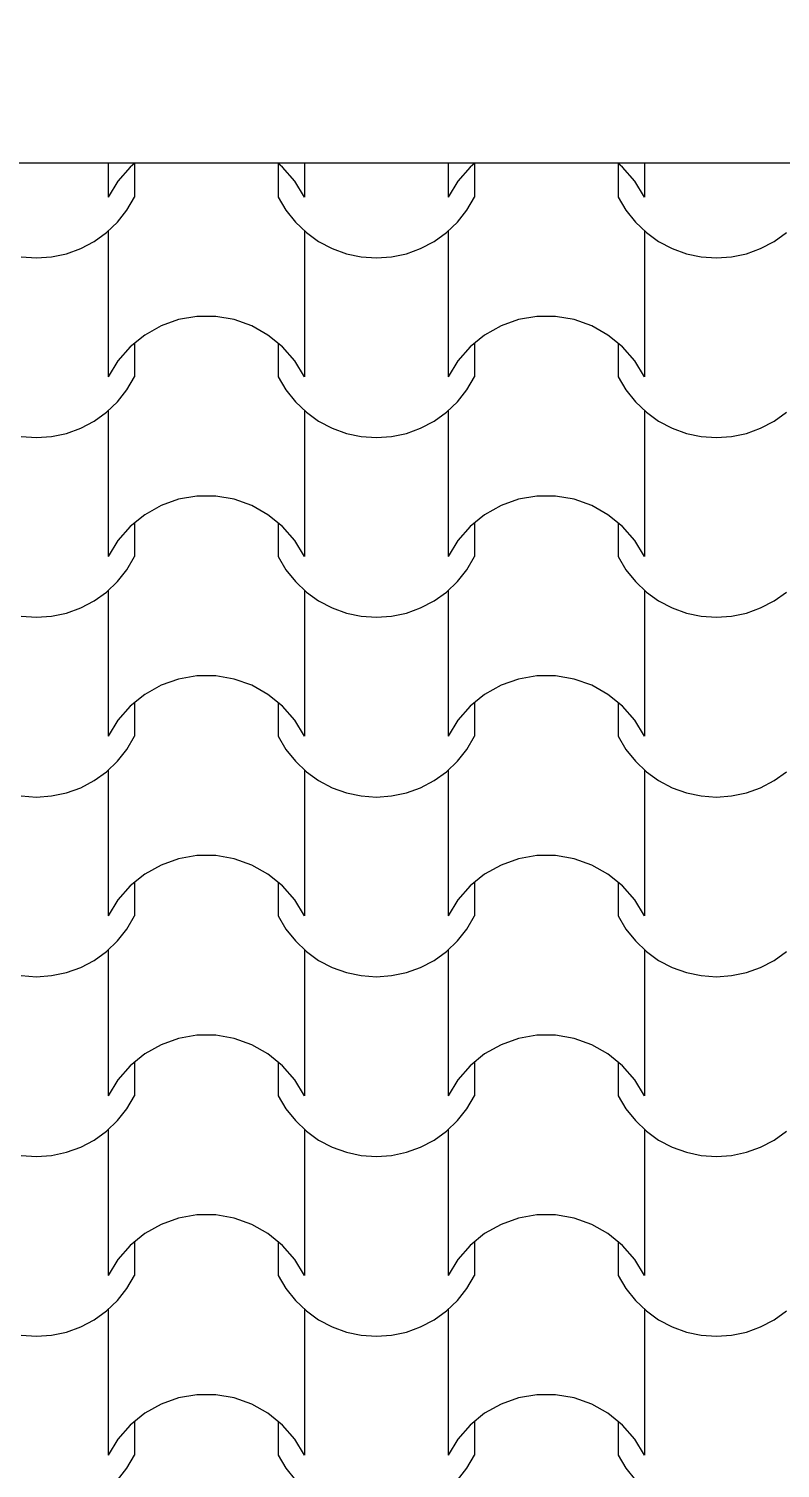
# Model space of a CAD drawing. Header units: millimetres. Extents: x 318905 to 439572, y -5133 to 105868.
# Drawn here: x 361994 to 362623, y 6543 to 7747 of the extents above; entities that cross this region are included whole.
import ezdxf

# ---------------------------------------------------------------- set-up
doc = ezdxf.new("R2010")
doc.units = ezdxf.units.MM
doc.header["$MEASUREMENT"] = 0
for name, color, linetype, lineweight in [('0_Stylo_No__98', 154, 'Continuous', 0), ('2D -  Dessin général_Stylo_No__1', 7, 'Continuous', 5), ('OMBRES_Stylo_No__1', 7, 'Continuous', 5)]:
    doc.layers.add(name, color=color, linetype=linetype, lineweight=lineweight)
doc.layers.add('OMBRES_Stylo_No__82', color=7, linetype='Continuous', lineweight=13, true_color=0xaaaaaa)
doc.styles.add('STYLE_GENERE_3', font='')
doc.styles.get('STYLE_GENERE_3').set_extended_font_data('Arial')
doc.dimstyles.new('STYLE_GENERE__1', dxfattribs={"dimtxt": 200, "dimasz": 142.5, "dimexe": 0.18, "dimexo": 500, "dimgap": 0.09, "dimtad": 0, "dimtih": 1, "dimtoh": 1, "dimlfac": 0.001, "dimzin": 0, "dimdsep": 46, "dimtxsty": 'STYLE_GENERE_3', "dimblk": 'ARROWHEAD_6', "dimblk1": 'ARROWHEAD_6', "dimblk2": 'ARROWHEAD_6', "dimcen": 0.09, "dimclrd": 154, "dimclre": 154, "dimclrt": 154, "dimazin": 0, "dimtfac": 1, "dimtdec": 4, "dimtmove": 0, "dimatfit": 3, "dimfxl": 0, "dimtolj": 1, "dimtzin": 0, "dimarcsym": 0})

# ---------------------------------------------------------------- blocks, each defined once
blk = doc.blocks.new('*X107')
at = {"layer": 'OMBRES_Stylo_No__82', "linetype": 'Continuous'}
for p, q in [((362060.9, 7634.5), (362060.9, 7606.2)), ((362083.3, 7634.5), (362079.3, 7631.3)), ((362082.9, 7634.2), (362082.9, 7606.2)), ((362206.7, 7631.3), (362202.8, 7634.5)), ((362203.2, 7634.2), (362203.2, 7606.2)), ((362225.2, 7634.5), (362225.2, 7606.2)), ((362345.4, 7634.5), (362345.4, 7606.2)), ((362367.8, 7634.5), (362363.8, 7631.3)), ((362367.4, 7634.2), (362367.4, 7606.2)), ((362491.2, 7631.3), (362487.3, 7634.5)), ((362487.6, 7634.2), (362487.6, 7606.2)), ((362509.6, 7634.5), (362509.6, 7606.2)), ((362079.3, 7631.3), (362069.1, 7619.5)), ((362217, 7619.5), (362206.7, 7631.3)), ((362363.8, 7631.3), (362353.5, 7619.5)), ((362501.5, 7619.5), (362491.2, 7631.3)), ((362069.1, 7619.5), (362060.9, 7606.2)), ((362225.2, 7606.2), (362217, 7619.5)), ((362353.5, 7619.5), (362345.4, 7606.2)), ((362509.6, 7606.2), (362501.5, 7619.5)), ((362076.5, 7595.2), (362082.9, 7606.2)), ((362203.2, 7606.2), (362209.6, 7595.2)), ((362361, 7595.2), (362367.4, 7606.2)), ((362487.6, 7606.2), (362494.1, 7595.2)), ((362068.6, 7585.3), (362076.5, 7595.2)), ((362209.6, 7595.2), (362217.5, 7585.3)), ((362353.1, 7585.3), (362361, 7595.2)), ((362494.1, 7595.2), (362502, 7585.3)), ((362049.1, 7569.1), (362059.4, 7576.5)), ((362059.4, 7576.5), (362068.6, 7585.3)), ((362060.9, 7577.8), (362060.9, 7516.8)), ((362217.5, 7585.3), (362226.7, 7576.5)), ((362225.2, 7577.8), (362225.2, 7516.8)), ((362226.7, 7576.5), (362237, 7569.1)), ((362333.6, 7569.1), (362343.9, 7576.5)), ((362343.9, 7576.5), (362353.1, 7585.3)), ((362345.4, 7577.8), (362345.4, 7516.8)), ((362502, 7585.3), (362511.2, 7576.5)), ((362509.6, 7577.8), (362509.6, 7516.8)), ((362511.2, 7576.5), (362521.5, 7569.1)), ((362618.1, 7569.1), (362628.4, 7576.5)), ((362025.9, 7558.8), (362037.9, 7563.1)), ((362037.9, 7563.1), (362049.1, 7569.1)), ((362237, 7569.1), (362248.2, 7563.1)), ((362248.2, 7563.1), (362260.2, 7558.8)), ((362310.4, 7558.8), (362322.3, 7563.1)), ((362322.3, 7563.1), (362333.6, 7569.1)), ((362521.5, 7569.1), (362532.7, 7563.1)), ((362532.7, 7563.1), (362544.7, 7558.8)), ((362594.9, 7558.8), (362606.8, 7563.1)), ((362606.8, 7563.1), (362618.1, 7569.1)), ((361988.1, 7556.2), (362000.8, 7555.3)), ((362000.8, 7555.3), (362013.5, 7556.2)), ((362013.5, 7556.2), (362025.9, 7558.8)), ((362260.2, 7558.8), (362272.6, 7556.2)), ((362272.6, 7556.2), (362285.3, 7555.3)), ((362285.3, 7555.3), (362298, 7556.2)), ((362298, 7556.2), (362310.4, 7558.8)), ((362544.7, 7558.8), (362557.1, 7556.2)), ((362557.1, 7556.2), (362569.8, 7555.3)), ((362569.8, 7555.3), (362582.4, 7556.2)), ((362582.4, 7556.2), (362594.9, 7558.8)), ((362060.9, 7516.8), (362060.9, 7455.8)), ((362225.2, 7516.8), (362225.2, 7455.8)), ((362345.4, 7516.8), (362345.4, 7455.8)), ((362509.6, 7516.8), (362509.6, 7455.8)), ((362119.8, 7503.7), (362105.1, 7498.5)), ((362135.2, 7506.3), (362119.8, 7503.7)), ((362143, 7506.3), (362135.2, 7506.3)), ((362150.9, 7506.3), (362143, 7506.3)), ((362166.3, 7503.7), (362150.9, 7506.3)), ((362181, 7498.5), (362166.3, 7503.7)), ((362404.3, 7503.7), (362389.6, 7498.5)), ((362419.7, 7506.3), (362404.3, 7503.7)), ((362427.5, 7506.3), (362419.7, 7506.3)), ((362435.3, 7506.3), (362427.5, 7506.3)), ((362450.7, 7503.7), (362435.3, 7506.3)), ((362465.5, 7498.5), (362450.7, 7503.7)), ((362091.5, 7490.8), (362079.3, 7481)), ((362105.1, 7498.5), (362091.5, 7490.8)), ((362194.6, 7490.8), (362181, 7498.5)), ((362206.7, 7481), (362194.6, 7490.8)), ((362375.9, 7490.8), (362363.8, 7481)), ((362389.6, 7498.5), (362375.9, 7490.8)), ((362479.1, 7490.8), (362465.5, 7498.5)), ((362491.2, 7481), (362479.1, 7490.8)), ((362079.3, 7481), (362069.1, 7469.2)), ((362082.9, 7483.9), (362082.9, 7455.8)), ((362203.2, 7483.9), (362203.2, 7455.8)), ((362217, 7469.2), (362206.7, 7481)), ((362363.8, 7481), (362353.5, 7469.2)), ((362367.4, 7483.9), (362367.4, 7455.8)), ((362487.6, 7483.9), (362487.6, 7455.8)), ((362501.5, 7469.2), (362491.2, 7481)), ((362069.1, 7469.2), (362060.9, 7455.8)), ((362225.2, 7455.8), (362217, 7469.2)), ((362353.5, 7469.2), (362345.4, 7455.8)), ((362509.6, 7455.8), (362501.5, 7469.2)), ((362076.5, 7444.9), (362082.9, 7455.8)), ((362203.2, 7455.8), (362209.6, 7444.9)), ((362361, 7444.9), (362367.4, 7455.8)), ((362487.6, 7455.8), (362494.1, 7444.9)), ((362068.6, 7434.9), (362076.5, 7444.9)), ((362209.6, 7444.9), (362217.5, 7434.9)), ((362353.1, 7434.9), (362361, 7444.9)), ((362494.1, 7444.9), (362502, 7434.9)), ((362059.4, 7426.2), (362068.6, 7434.9)), ((362217.5, 7434.9), (362226.7, 7426.2)), ((362343.9, 7426.2), (362353.1, 7434.9)), ((362502, 7434.9), (362511.2, 7426.2)), ((362037.9, 7412.8), (362049.1, 7418.7)), ((362049.1, 7418.7), (362059.4, 7426.2)), ((362060.9, 7427.4), (362060.9, 7366.5)), ((362225.2, 7427.4), (362225.2, 7366.5)), ((362226.7, 7426.2), (362237, 7418.7)), ((362237, 7418.7), (362248.2, 7412.8)), ((362322.3, 7412.8), (362333.6, 7418.7)), ((362333.6, 7418.7), (362343.9, 7426.2)), ((362345.4, 7427.4), (362345.4, 7366.5)), ((362509.6, 7427.4), (362509.6, 7366.5)), ((362511.2, 7426.2), (362521.5, 7418.7)), ((362521.5, 7418.7), (362532.7, 7412.8)), ((362606.8, 7412.8), (362618.1, 7418.7)), ((362618.1, 7418.7), (362628.4, 7426.2)), ((361988.1, 7405.9), (362000.8, 7405)), ((362000.8, 7405), (362013.5, 7405.9)), ((362013.5, 7405.9), (362025.9, 7408.5)), ((362025.9, 7408.5), (362037.9, 7412.8)), ((362248.2, 7412.8), (362260.2, 7408.5)), ((362260.2, 7408.5), (362272.6, 7405.9)), ((362272.6, 7405.9), (362285.3, 7405)), ((362285.3, 7405), (362298, 7405.9)), ((362298, 7405.9), (362310.4, 7408.5)), ((362310.4, 7408.5), (362322.3, 7412.8)), ((362532.7, 7412.8), (362544.7, 7408.5)), ((362544.7, 7408.5), (362557.1, 7405.9)), ((362557.1, 7405.9), (362569.8, 7405)), ((362569.8, 7405), (362582.4, 7405.9)), ((362582.4, 7405.9), (362594.9, 7408.5)), ((362594.9, 7408.5), (362606.8, 7412.8)), ((362060.9, 7366.5), (362060.9, 7305.5)), ((362225.2, 7366.5), (362225.2, 7305.5)), ((362345.4, 7366.5), (362345.4, 7305.5)), ((362509.6, 7366.5), (362509.6, 7305.5)), ((362105.1, 7348.1), (362091.5, 7340.5)), ((362119.8, 7353.4), (362105.1, 7348.1)), ((362135.2, 7356), (362119.8, 7353.4)), ((362143, 7356), (362135.2, 7356)), ((362150.9, 7356), (362143, 7356)), ((362166.3, 7353.4), (362150.9, 7356)), ((362181, 7348.1), (362166.3, 7353.4)), ((362194.6, 7340.5), (362181, 7348.1)), ((362389.6, 7348.1), (362375.9, 7340.5)), ((362404.3, 7353.4), (362389.6, 7348.1)), ((362419.7, 7356), (362404.3, 7353.4)), ((362427.5, 7356), (362419.7, 7356)), ((362435.3, 7356), (362427.5, 7356)), ((362450.7, 7353.4), (362435.3, 7356)), ((362465.5, 7348.1), (362450.7, 7353.4)), ((362479.1, 7340.5), (362465.5, 7348.1)), ((362091.5, 7340.5), (362079.3, 7330.6)), ((362082.9, 7333.5), (362082.9, 7305.5)), ((362206.7, 7330.6), (362194.6, 7340.5)), ((362203.2, 7333.5), (362203.2, 7305.5)), ((362375.9, 7340.5), (362363.8, 7330.6)), ((362367.4, 7333.5), (362367.4, 7305.5)), ((362491.2, 7330.6), (362479.1, 7340.5)), ((362487.6, 7333.5), (362487.6, 7305.5)), ((362079.3, 7330.6), (362069.1, 7318.8)), ((362217, 7318.8), (362206.7, 7330.6)), ((362363.8, 7330.6), (362353.5, 7318.8)), ((362501.5, 7318.8), (362491.2, 7330.6)), ((362069.1, 7318.8), (362060.9, 7305.5)), ((362225.2, 7305.5), (362217, 7318.8)), ((362353.5, 7318.8), (362345.4, 7305.5)), ((362509.6, 7305.5), (362501.5, 7318.8)), ((362076.5, 7294.5), (362082.9, 7305.5)), ((362203.2, 7305.5), (362209.6, 7294.5)), ((362361, 7294.5), (362367.4, 7305.5)), ((362487.6, 7305.5), (362494.1, 7294.5)), ((362068.6, 7284.6), (362076.5, 7294.5)), ((362209.6, 7294.5), (362217.5, 7284.6)), ((362353.1, 7284.6), (362361, 7294.5)), ((362494.1, 7294.5), (362502, 7284.6)), ((362049.1, 7268.4), (362059.4, 7275.8)), ((362059.4, 7275.8), (362068.6, 7284.6)), ((362060.9, 7277.1), (362060.9, 7216.1)), ((362217.5, 7284.6), (362226.7, 7275.8)), ((362225.2, 7277.1), (362225.2, 7216.1)), ((362226.7, 7275.8), (362237, 7268.4)), ((362333.6, 7268.4), (362343.9, 7275.8)), ((362343.9, 7275.8), (362353.1, 7284.6)), ((362345.4, 7277.1), (362345.4, 7216.1)), ((362502, 7284.6), (362511.2, 7275.8)), ((362509.6, 7277.1), (362509.6, 7216.1)), ((362511.2, 7275.8), (362521.5, 7268.4)), ((362618.1, 7268.4), (362628.4, 7275.8)), ((362025.9, 7258.2), (362037.9, 7262.5)), ((362037.9, 7262.5), (362049.1, 7268.4)), ((362237, 7268.4), (362248.2, 7262.5)), ((362248.2, 7262.5), (362260.2, 7258.2)), ((362310.4, 7258.2), (362322.3, 7262.5)), ((362322.3, 7262.5), (362333.6, 7268.4)), ((362521.5, 7268.4), (362532.7, 7262.5)), ((362532.7, 7262.5), (362544.7, 7258.2)), ((362594.9, 7258.2), (362606.8, 7262.5)), ((362606.8, 7262.5), (362618.1, 7268.4)), ((361988.1, 7255.5), (362000.8, 7254.7)), ((362000.8, 7254.7), (362013.5, 7255.5)), ((362013.5, 7255.5), (362025.9, 7258.2)), ((362260.2, 7258.2), (362272.6, 7255.5)), ((362272.6, 7255.5), (362285.3, 7254.7)), ((362285.3, 7254.7), (362298, 7255.5)), ((362298, 7255.5), (362310.4, 7258.2)), ((362544.7, 7258.2), (362557.1, 7255.5)), ((362557.1, 7255.5), (362569.8, 7254.7)), ((362569.8, 7254.7), (362582.4, 7255.5)), ((362582.4, 7255.5), (362594.9, 7258.2)), ((362060.9, 7216.1), (362060.9, 7155.2)), ((362225.2, 7216.1), (362225.2, 7155.2)), ((362345.4, 7216.1), (362345.4, 7155.2)), ((362509.6, 7216.1), (362509.6, 7155.2)), ((362119.8, 7203), (362105.1, 7197.8)), ((362135.2, 7205.7), (362119.8, 7203)), ((362143, 7205.7), (362135.2, 7205.7)), ((362150.9, 7205.7), (362143, 7205.7)), ((362166.3, 7203), (362150.9, 7205.7)), ((362181, 7197.8), (362166.3, 7203)), ((362404.3, 7203), (362389.6, 7197.8)), ((362419.7, 7205.7), (362404.3, 7203)), ((362427.5, 7205.7), (362419.7, 7205.7)), ((362435.3, 7205.7), (362427.5, 7205.7)), ((362450.7, 7203), (362435.3, 7205.7)), ((362465.5, 7197.8), (362450.7, 7203)), ((362091.5, 7190.1), (362079.3, 7180.3)), ((362105.1, 7197.8), (362091.5, 7190.1)), ((362194.6, 7190.1), (362181, 7197.8)), ((362206.7, 7180.3), (362194.6, 7190.1)), ((362375.9, 7190.1), (362363.8, 7180.3)), ((362389.6, 7197.8), (362375.9, 7190.1)), ((362479.1, 7190.1), (362465.5, 7197.8)), ((362491.2, 7180.3), (362479.1, 7190.1)), ((362079.3, 7180.3), (362069.1, 7168.5)), ((362082.9, 7183.2), (362082.9, 7155.2)), ((362203.2, 7183.2), (362203.2, 7155.2)), ((362217, 7168.5), (362206.7, 7180.3)), ((362363.8, 7180.3), (362353.5, 7168.5)), ((362367.4, 7183.2), (362367.4, 7155.2)), ((362487.6, 7183.2), (362487.6, 7155.2)), ((362501.5, 7168.5), (362491.2, 7180.3)), ((362069.1, 7168.5), (362060.9, 7155.2)), ((362225.2, 7155.2), (362217, 7168.5)), ((362353.5, 7168.5), (362345.4, 7155.2)), ((362509.6, 7155.2), (362501.5, 7168.5)), ((362076.5, 7144.2), (362082.9, 7155.2)), ((362203.2, 7155.2), (362209.6, 7144.2)), ((362361, 7144.2), (362367.4, 7155.2)), ((362487.6, 7155.2), (362494.1, 7144.2)), ((362068.6, 7134.3), (362076.5, 7144.2)), ((362209.6, 7144.2), (362217.5, 7134.3)), ((362353.1, 7134.3), (362361, 7144.2)), ((362494.1, 7144.2), (362502, 7134.3)), ((362059.4, 7125.5), (362068.6, 7134.3)), ((362217.5, 7134.3), (362226.7, 7125.5)), ((362343.9, 7125.5), (362353.1, 7134.3)), ((362502, 7134.3), (362511.2, 7125.5)), ((362037.9, 7112.1), (362049.1, 7118.1)), ((362049.1, 7118.1), (362059.4, 7125.5)), ((362060.9, 7126.8), (362060.9, 7065.8)), ((362225.2, 7126.8), (362225.2, 7065.8)), ((362226.7, 7125.5), (362237, 7118.1)), ((362237, 7118.1), (362248.2, 7112.1)), ((362322.3, 7112.1), (362333.6, 7118.1)), ((362333.6, 7118.1), (362343.9, 7125.5)), ((362345.4, 7126.8), (362345.4, 7065.8)), ((362509.6, 7126.8), (362509.6, 7065.8)), ((362511.2, 7125.5), (362521.5, 7118.1)), ((362521.5, 7118.1), (362532.7, 7112.1)), ((362606.8, 7112.1), (362618.1, 7118.1)), ((362618.1, 7118.1), (362628.4, 7125.5)), ((361988.1, 7105.2), (362000.8, 7104.3)), ((362000.8, 7104.3), (362013.5, 7105.2)), ((362013.5, 7105.2), (362025.9, 7107.8)), ((362025.9, 7107.8), (362037.9, 7112.1)), ((362248.2, 7112.1), (362260.2, 7107.8)), ((362260.2, 7107.8), (362272.6, 7105.2)), ((362272.6, 7105.2), (362285.3, 7104.3)), ((362285.3, 7104.3), (362298, 7105.2)), ((362298, 7105.2), (362310.4, 7107.8)), ((362310.4, 7107.8), (362322.3, 7112.1)), ((362532.7, 7112.1), (362544.7, 7107.8)), ((362544.7, 7107.8), (362557.1, 7105.2)), ((362557.1, 7105.2), (362569.8, 7104.3)), ((362569.8, 7104.3), (362582.4, 7105.2)), ((362582.4, 7105.2), (362594.9, 7107.8)), ((362594.9, 7107.8), (362606.8, 7112.1)), ((362060.9, 7065.8), (362060.9, 7004.8)), ((362225.2, 7065.8), (362225.2, 7004.8)), ((362345.4, 7065.8), (362345.4, 7004.8)), ((362509.6, 7065.8), (362509.6, 7004.8)), ((362105.1, 7047.4), (362091.5, 7039.8)), ((362119.8, 7052.7), (362105.1, 7047.4)), ((362135.2, 7055.3), (362119.8, 7052.7)), ((362143, 7055.3), (362135.2, 7055.3)), ((362150.9, 7055.3), (362143, 7055.3)), ((362166.3, 7052.7), (362150.9, 7055.3)), ((362181, 7047.4), (362166.3, 7052.7)), ((362194.6, 7039.8), (362181, 7047.4)), ((362389.6, 7047.4), (362375.9, 7039.8)), ((362404.3, 7052.7), (362389.6, 7047.4)), ((362419.7, 7055.3), (362404.3, 7052.7)), ((362427.5, 7055.3), (362419.7, 7055.3)), ((362435.3, 7055.3), (362427.5, 7055.3)), ((362450.7, 7052.7), (362435.3, 7055.3)), ((362465.5, 7047.4), (362450.7, 7052.7)), ((362479.1, 7039.8), (362465.5, 7047.4)), ((362091.5, 7039.8), (362079.3, 7029.9)), ((362082.9, 7032.9), (362082.9, 7004.8)), ((362206.7, 7029.9), (362194.6, 7039.8)), ((362203.2, 7032.9), (362203.2, 7004.8)), ((362375.9, 7039.8), (362363.8, 7029.9)), ((362367.4, 7032.9), (362367.4, 7004.8)), ((362491.2, 7029.9), (362479.1, 7039.8)), ((362487.6, 7032.9), (362487.6, 7004.8)), ((362079.3, 7029.9), (362069.1, 7018.2)), ((362217, 7018.2), (362206.7, 7029.9)), ((362363.8, 7029.9), (362353.5, 7018.2)), ((362501.5, 7018.2), (362491.2, 7029.9)), ((362069.1, 7018.2), (362060.9, 7004.8)), ((362225.2, 7004.8), (362217, 7018.2)), ((362353.5, 7018.2), (362345.4, 7004.8)), ((362509.6, 7004.8), (362501.5, 7018.2)), ((362076.5, 6993.9), (362082.9, 7004.8)), ((362203.2, 7004.8), (362209.6, 6993.9)), ((362361, 6993.9), (362367.4, 7004.8)), ((362487.6, 7004.8), (362494.1, 6993.9)), ((362059.4, 6975.1), (362068.6, 6983.9)), ((362068.6, 6983.9), (362076.5, 6993.9)), ((362209.6, 6993.9), (362217.5, 6983.9)), ((362217.5, 6983.9), (362226.7, 6975.1)), ((362343.9, 6975.1), (362353.1, 6983.9)), ((362353.1, 6983.9), (362361, 6993.9)), ((362494.1, 6993.9), (362502, 6983.9)), ((362502, 6983.9), (362511.2, 6975.1)), ((362049.1, 6967.7), (362059.4, 6975.1)), ((362060.9, 6976.4), (362060.9, 6915.5)), ((362225.2, 6976.4), (362225.2, 6915.5)), ((362226.7, 6975.1), (362237, 6967.7)), ((362333.6, 6967.7), (362343.9, 6975.1)), ((362345.4, 6976.4), (362345.4, 6915.5)), ((362509.6, 6976.4), (362509.6, 6915.5)), ((362511.2, 6975.1), (362521.5, 6967.7)), ((362618.1, 6967.7), (362628.4, 6975.1)), ((362025.9, 6957.5), (362037.9, 6961.8)), ((362037.9, 6961.8), (362049.1, 6967.7)), ((362237, 6967.7), (362248.2, 6961.8)), ((362248.2, 6961.8), (362260.2, 6957.5)), ((362310.4, 6957.5), (362322.3, 6961.8)), ((362322.3, 6961.8), (362333.6, 6967.7)), ((362521.5, 6967.7), (362532.7, 6961.8)), ((362532.7, 6961.8), (362544.7, 6957.5)), ((362594.9, 6957.5), (362606.8, 6961.8)), ((362606.8, 6961.8), (362618.1, 6967.7)), ((361988.1, 6954.9), (362000.8, 6954)), ((362000.8, 6954), (362013.5, 6954.9)), ((362013.5, 6954.9), (362025.9, 6957.5)), ((362260.2, 6957.5), (362272.6, 6954.9)), ((362272.6, 6954.9), (362285.3, 6954)), ((362285.3, 6954), (362298, 6954.9)), ((362298, 6954.9), (362310.4, 6957.5)), ((362544.7, 6957.5), (362557.1, 6954.9)), ((362557.1, 6954.9), (362569.8, 6954)), ((362569.8, 6954), (362582.4, 6954.9)), ((362582.4, 6954.9), (362594.9, 6957.5)), ((362060.9, 6915.5), (362060.9, 6854.5)), ((362225.2, 6915.5), (362225.2, 6854.5)), ((362345.4, 6915.5), (362345.4, 6854.5)), ((362509.6, 6915.5), (362509.6, 6854.5)), ((362119.8, 6902.3), (362105.1, 6897.1)), ((362135.2, 6905), (362119.8, 6902.3)), ((362143, 6905), (362135.2, 6905)), ((362150.9, 6905), (362143, 6905)), ((362166.3, 6902.3), (362150.9, 6905)), ((362181, 6897.1), (362166.3, 6902.3)), ((362404.3, 6902.3), (362389.6, 6897.1)), ((362419.7, 6905), (362404.3, 6902.3)), ((362427.5, 6905), (362419.7, 6905)), ((362435.3, 6905), (362427.5, 6905)), ((362450.7, 6902.3), (362435.3, 6905)), ((362465.5, 6897.1), (362450.7, 6902.3)), ((362091.5, 6889.5), (362079.3, 6879.6)), ((362105.1, 6897.1), (362091.5, 6889.5)), ((362194.6, 6889.5), (362181, 6897.1)), ((362206.7, 6879.6), (362194.6, 6889.5)), ((362375.9, 6889.5), (362363.8, 6879.6)), ((362389.6, 6897.1), (362375.9, 6889.5)), ((362479.1, 6889.5), (362465.5, 6897.1)), ((362491.2, 6879.6), (362479.1, 6889.5)), ((362079.3, 6879.6), (362069.1, 6867.8)), ((362082.9, 6882.5), (362082.9, 6854.5)), ((362203.2, 6882.5), (362203.2, 6854.5)), ((362217, 6867.8), (362206.7, 6879.6)), ((362363.8, 6879.6), (362353.5, 6867.8)), ((362367.4, 6882.5), (362367.4, 6854.5)), ((362487.6, 6882.5), (362487.6, 6854.5)), ((362501.5, 6867.8), (362491.2, 6879.6)), ((362069.1, 6867.8), (362060.9, 6854.5)), ((362225.2, 6854.5), (362217, 6867.8)), ((362353.5, 6867.8), (362345.4, 6854.5)), ((362509.6, 6854.5), (362501.5, 6867.8)), ((362076.5, 6843.5), (362082.9, 6854.5)), ((362203.2, 6854.5), (362209.6, 6843.5)), ((362361, 6843.5), (362367.4, 6854.5)), ((362487.6, 6854.5), (362494.1, 6843.5)), ((362068.6, 6833.6), (362076.5, 6843.5)), ((362209.6, 6843.5), (362217.5, 6833.6)), ((362353.1, 6833.6), (362361, 6843.5)), ((362494.1, 6843.5), (362502, 6833.6)), ((362059.4, 6824.8), (362068.6, 6833.6)), ((362217.5, 6833.6), (362226.7, 6824.8)), ((362343.9, 6824.8), (362353.1, 6833.6)), ((362502, 6833.6), (362511.2, 6824.8)), ((362037.9, 6811.5), (362049.1, 6817.4)), ((362049.1, 6817.4), (362059.4, 6824.8)), ((362060.9, 6826.1), (362060.9, 6765.1)), ((362225.2, 6826.1), (362225.2, 6765.1)), ((362226.7, 6824.8), (362237, 6817.4)), ((362237, 6817.4), (362248.2, 6811.5)), ((362322.3, 6811.5), (362333.6, 6817.4)), ((362333.6, 6817.4), (362343.9, 6824.8)), ((362345.4, 6826.1), (362345.4, 6765.1)), ((362509.6, 6826.1), (362509.6, 6765.1)), ((362511.2, 6824.8), (362521.5, 6817.4)), ((362521.5, 6817.4), (362532.7, 6811.5)), ((362606.8, 6811.5), (362618.1, 6817.4)), ((362618.1, 6817.4), (362628.4, 6824.8)), ((361988.1, 6804.5), (362000.8, 6803.7)), ((362000.8, 6803.7), (362013.5, 6804.5)), ((362013.5, 6804.5), (362025.9, 6807.2)), ((362025.9, 6807.2), (362037.9, 6811.5)), ((362248.2, 6811.5), (362260.2, 6807.2)), ((362260.2, 6807.2), (362272.6, 6804.5)), ((362272.6, 6804.5), (362285.3, 6803.7)), ((362285.3, 6803.7), (362298, 6804.5)), ((362298, 6804.5), (362310.4, 6807.2)), ((362310.4, 6807.2), (362322.3, 6811.5)), ((362532.7, 6811.5), (362544.7, 6807.2)), ((362544.7, 6807.2), (362557.1, 6804.5)), ((362557.1, 6804.5), (362569.8, 6803.7)), ((362569.8, 6803.7), (362582.4, 6804.5)), ((362582.4, 6804.5), (362594.9, 6807.2)), ((362594.9, 6807.2), (362606.8, 6811.5)), ((362060.9, 6765.1), (362060.9, 6704.2)), ((362225.2, 6765.1), (362225.2, 6704.2)), ((362345.4, 6765.1), (362345.4, 6704.2)), ((362509.6, 6765.1), (362509.6, 6704.2)), ((362105.1, 6746.8), (362091.5, 6739.1)), ((362119.8, 6752), (362105.1, 6746.8)), ((362135.2, 6754.7), (362119.8, 6752)), ((362143, 6754.7), (362135.2, 6754.7)), ((362150.9, 6754.7), (362143, 6754.7)), ((362166.3, 6752), (362150.9, 6754.7)), ((362181, 6746.8), (362166.3, 6752)), ((362194.6, 6739.1), (362181, 6746.8)), ((362389.6, 6746.8), (362375.9, 6739.1)), ((362404.3, 6752), (362389.6, 6746.8)), ((362419.7, 6754.7), (362404.3, 6752)), ((362427.5, 6754.7), (362419.7, 6754.7)), ((362435.3, 6754.7), (362427.5, 6754.7)), ((362450.7, 6752), (362435.3, 6754.7)), ((362465.5, 6746.8), (362450.7, 6752)), ((362479.1, 6739.1), (362465.5, 6746.8)), ((362091.5, 6739.1), (362079.3, 6729.3)), ((362082.9, 6732.2), (362082.9, 6704.2)), ((362206.7, 6729.3), (362194.6, 6739.1)), ((362203.2, 6732.2), (362203.2, 6704.2)), ((362375.9, 6739.1), (362363.8, 6729.3)), ((362367.4, 6732.2), (362367.4, 6704.2)), ((362491.2, 6729.3), (362479.1, 6739.1)), ((362487.6, 6732.2), (362487.6, 6704.2)), ((362079.3, 6729.3), (362069.1, 6717.5)), ((362217, 6717.5), (362206.7, 6729.3)), ((362363.8, 6729.3), (362353.5, 6717.5)), ((362501.5, 6717.5), (362491.2, 6729.3)), ((362069.1, 6717.5), (362060.9, 6704.2)), ((362225.2, 6704.2), (362217, 6717.5)), ((362353.5, 6717.5), (362345.4, 6704.2)), ((362509.6, 6704.2), (362501.5, 6717.5)), ((362076.5, 6693.2), (362082.9, 6704.2)), ((362203.2, 6704.2), (362209.6, 6693.2)), ((362361, 6693.2), (362367.4, 6704.2)), ((362487.6, 6704.2), (362494.1, 6693.2)), ((362059.4, 6674.5), (362068.6, 6683.2)), ((362068.6, 6683.2), (362076.5, 6693.2)), ((362209.6, 6693.2), (362217.5, 6683.2)), ((362217.5, 6683.2), (362226.7, 6674.5)), ((362343.9, 6674.5), (362353.1, 6683.2)), ((362353.1, 6683.2), (362361, 6693.2)), ((362494.1, 6693.2), (362502, 6683.2)), ((362502, 6683.2), (362511.2, 6674.5)), ((362049.1, 6667.1), (362059.4, 6674.5)), ((362060.9, 6675.8), (362060.9, 6614.8)), ((362225.2, 6675.8), (362225.2, 6614.8)), ((362226.7, 6674.5), (362237, 6667.1)), ((362333.6, 6667.1), (362343.9, 6674.5)), ((362345.4, 6675.8), (362345.4, 6614.8)), ((362509.6, 6675.8), (362509.6, 6614.8)), ((362511.2, 6674.5), (362521.5, 6667.1)), ((362618.1, 6667.1), (362628.4, 6674.5)), ((362025.9, 6656.8), (362037.9, 6661.1)), ((362037.9, 6661.1), (362049.1, 6667.1)), ((362237, 6667.1), (362248.2, 6661.1)), ((362248.2, 6661.1), (362260.2, 6656.8)), ((362310.4, 6656.8), (362322.3, 6661.1)), ((362322.3, 6661.1), (362333.6, 6667.1)), ((362521.5, 6667.1), (362532.7, 6661.1)), ((362532.7, 6661.1), (362544.7, 6656.8)), ((362594.9, 6656.8), (362606.8, 6661.1)), ((362606.8, 6661.1), (362618.1, 6667.1)), ((361988.1, 6654.2), (362000.8, 6653.3)), ((362000.8, 6653.3), (362013.5, 6654.2)), ((362013.5, 6654.2), (362025.9, 6656.8)), ((362260.2, 6656.8), (362272.6, 6654.2)), ((362272.6, 6654.2), (362285.3, 6653.3)), ((362285.3, 6653.3), (362298, 6654.2)), ((362298, 6654.2), (362310.4, 6656.8)), ((362544.7, 6656.8), (362557.1, 6654.2)), ((362557.1, 6654.2), (362569.8, 6653.3)), ((362569.8, 6653.3), (362582.4, 6654.2)), ((362582.4, 6654.2), (362594.9, 6656.8)), ((362060.9, 6614.8), (362060.9, 6553.8)), ((362225.2, 6614.8), (362225.2, 6553.8)), ((362345.4, 6614.8), (362345.4, 6553.8)), ((362509.6, 6614.8), (362509.6, 6553.8)), ((362119.8, 6601.7), (362105.1, 6596.4)), ((362135.2, 6604.3), (362119.8, 6601.7)), ((362143, 6604.3), (362135.2, 6604.3)), ((362150.9, 6604.3), (362143, 6604.3)), ((362166.3, 6601.7), (362150.9, 6604.3)), ((362181, 6596.4), (362166.3, 6601.7)), ((362404.3, 6601.7), (362389.6, 6596.4)), ((362419.7, 6604.3), (362404.3, 6601.7)), ((362427.5, 6604.3), (362419.7, 6604.3)), ((362435.3, 6604.3), (362427.5, 6604.3)), ((362450.7, 6601.7), (362435.3, 6604.3)), ((362465.5, 6596.4), (362450.7, 6601.7)), ((362091.5, 6588.8), (362079.3, 6578.9)), ((362105.1, 6596.4), (362091.5, 6588.8)), ((362194.6, 6588.8), (362181, 6596.4)), ((362206.7, 6578.9), (362194.6, 6588.8)), ((362375.9, 6588.8), (362363.8, 6578.9)), ((362389.6, 6596.4), (362375.9, 6588.8)), ((362479.1, 6588.8), (362465.5, 6596.4)), ((362491.2, 6578.9), (362479.1, 6588.8)), ((362079.3, 6578.9), (362069.1, 6567.2)), ((362082.9, 6581.8), (362082.9, 6553.8)), ((362203.2, 6581.8), (362203.2, 6553.8)), ((362217, 6567.2), (362206.7, 6578.9)), ((362363.8, 6578.9), (362353.5, 6567.2)), ((362367.4, 6581.8), (362367.4, 6553.8)), ((362487.6, 6581.8), (362487.6, 6553.8)), ((362501.5, 6567.2), (362491.2, 6578.9)), ((362069.1, 6567.2), (362060.9, 6553.8)), ((362225.2, 6553.8), (362217, 6567.2)), ((362353.5, 6567.2), (362345.4, 6553.8)), ((362509.6, 6553.8), (362501.5, 6567.2)), ((362076.5, 6542.9), (362082.9, 6553.8)), ((362203.2, 6553.8), (362209.6, 6542.9)), ((362361, 6542.9), (362367.4, 6553.8)), ((362487.6, 6553.8), (362494.1, 6542.9)), ((362068.6, 6532.9), (362076.5, 6542.9)), ((362209.6, 6542.9), (362217.5, 6532.9)), ((362353.1, 6532.9), (362361, 6542.9)), ((362494.1, 6542.9), (362502, 6532.9))]:
    blk.add_line(p, q, dxfattribs=at)
blk = doc.blocks.new('Hachure_26', base_point=(0, 4000))
at = {"layer": 'OMBRES_Stylo_No__1', "linetype": 'Continuous'}
blk.add_line((369844.5, 7634.5), (361366.4, 7634.5), dxfattribs=at)
at = {"layer": 'OMBRES_Stylo_No__82', "linetype": 'Continuous'}
blk.add_blockref('*X107', (0, 0), dxfattribs=at)
blk = doc.blocks.new('*D124')
at = {"layer": '0_Stylo_No__98', "linetype": 'Continuous'}
for p, q in [((352187.7, 7634.5), (352187.7, 7747)), ((352262.7, 7559.5), (352112.7, 7709.5)), ((352687.7, 7634.5), (352047.1, 7634.5)), ((352187.7, 3678.3), (352187.7, 7634.5)), ((352187.7, -552.4), (352187.7, 3403.7)), ((352112.7, -477.4), (352262.7, -627.4)), ((352328.3, -552.4), (351687.7, -552.4)), ((352187.7, -664.9), (352187.7, -552.4))]:
    blk.add_line(p, q, dxfattribs=at)
at = {"layer": '0_Stylo_No__98', "insert": (351920.8, 3441), "char_height": 200, "attachment_point": 7, "style": 'STYLE_GENERE_3'}
blk.add_mtext('\\A1;{\\pql;\\fArial|b0|i0|c0|p34;8,19}', dxfattribs=at)
blk = doc.blocks.new('ARROWHEAD_6')
at = {"color": 0, "linetype": 'Continuous', "lineweight": 0}
for p, q in [((-0.5, -0.5), (0.5, 0.5)), ((0, 0), (-1, 0))]:
    blk.add_line(p, q, dxfattribs=at)

msp = doc.modelspace()

# ---------------------------------------------------------------- linework, layer by layer
at = {"layer": '2D -  Dessin général_Stylo_No__1', "linetype": 'Continuous'}
msp.add_line((369844.465, 7634.463), (354049.368, 7634.516), dxfattribs=at)

# ---------------------------------------------------------------- block references
at = {"layer": 'OMBRES_Stylo_No__82', "linetype": 'Continuous'}
msp.add_blockref('Hachure_26', (0, 4000), dxfattribs=at)

# ---------------------------------------------------------------- dimensions: what is measured, and where the dimension line sits
at = {"color": 154, "linetype": 'Continuous', "lineweight": 0}
dim = msp.add_linear_dim(base=(352187.679, 7634.463), p1=(352187.679, -552.434), p2=(369844.465, 7634.463), angle=90, dimstyle='STYLE_GENERE__1', dxfattribs=at)
dim.commit()
dim.dimension.update_dxf_attribs({"geometry": '*D124', "text_midpoint": (352215.877, 3541.014), "dimtype": 160})

doc.saveas('drawing.dxf')
